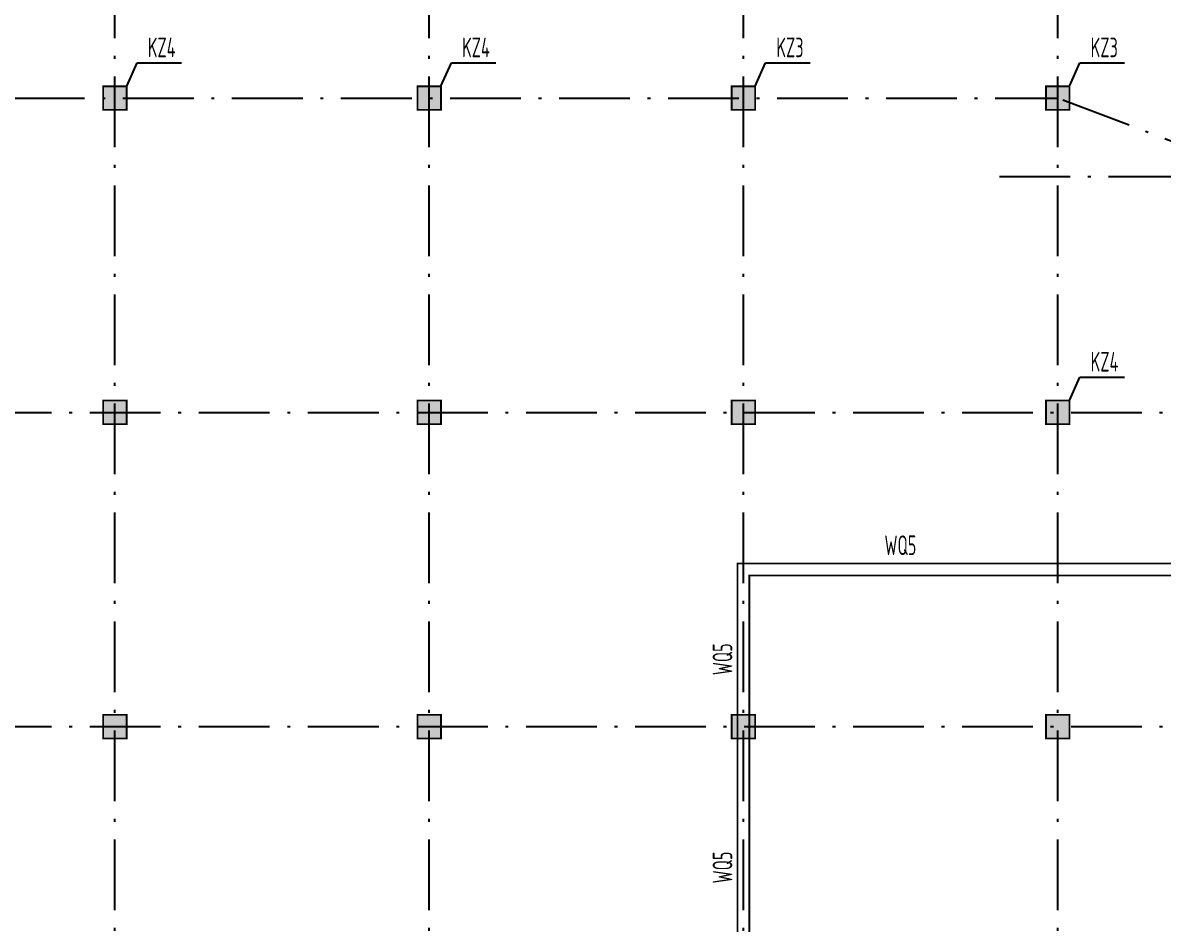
# Model space of a CAD drawing. Extents: x 2468086 to 6957054, y -3413633 to -667223.
# Drawn here: x 5071426 to 5100455, y -1177297 to -1154352 of the extents above; entities that cross this region are included whole.
import ezdxf

# ---------------------------------------------------------------- set-up
doc = ezdxf.new("R2010")
doc.units = 0
doc.header["$LTSCALE"] = 100
doc.header["$MEASUREMENT"] = 0
doc.linetypes.add('2', pattern=[18.5, 12, -3, 0.5, -3])
doc.layers.get('0').update_dxf_attribs({"linetype": 'CONTINUOUS'})
for name, color, linetype in [('墙__实线', 3, 'CONTINUOUS'), ('柱', 2, 'CONTINUOUS'), ('柱填充', 43, 'CONTINUOUS'), ('柱编号', 211, 'CONTINUOUS'), ('轴线__点划线', 252, '2')]:
    doc.layers.add(name, color=color, linetype=linetype)
doc.styles.add('GB', font='gbxwxt.shx', dxfattribs={"width": 0.7, "height": 500, "bigfont": 'gbhzfs.shx'})

msp = doc.modelspace()

# ---------------------------------------------------------------- hatches: boundary and pattern name
at = {"layer": '柱填充'}
for points in [[(5073470.8, -1155967.8), (5073470.8, -1156567.8), (5074070.8, -1156567.8), (5074070.8, -1155967.8)], [(5081470.8, -1155967.8), (5081470.8, -1156567.8), (5082070.8, -1156567.8), (5082070.8, -1155967.8)], [(5089470.8, -1155967.8), (5089470.8, -1156567.8), (5090070.8, -1156567.8), (5090070.8, -1155967.8)], [(5097470.8, -1155967.8), (5097470.8, -1156567.8), (5098070.8, -1156567.8), (5098070.8, -1155967.8)], [(5073470.8, -1163967.8), (5073470.8, -1164567.8), (5074070.8, -1164567.8), (5074070.8, -1163967.8)], [(5081470.8, -1163967.8), (5081470.8, -1164567.8), (5082070.8, -1164567.8), (5082070.8, -1163967.8)], [(5089470.8, -1163967.8), (5089470.8, -1164567.8), (5090070.8, -1164567.8), (5090070.8, -1163967.8)], [(5097470.8, -1163967.8), (5097470.8, -1164567.8), (5098070.8, -1164567.8), (5098070.8, -1163967.8)], [(5073470.8, -1171967.8), (5073470.8, -1172567.8), (5074070.8, -1172567.8), (5074070.8, -1171967.8)], [(5081470.8, -1171967.8), (5081470.8, -1172567.8), (5082070.8, -1172567.8), (5082070.8, -1171967.8)], [(5089470.8, -1171967.8), (5089470.8, -1172567.8), (5090070.8, -1172567.8), (5090070.8, -1171967.8)], [(5097470.8, -1171967.8), (5097470.8, -1172567.8), (5098070.8, -1172567.8), (5098070.8, -1171967.8)]]:
    msp.add_hatch(color=256, dxfattribs=at).paths.add_polyline_path(points)

# ---------------------------------------------------------------- linework, layer by layer
at = {"layer": '墙__实线', "color": 94, "const_width": 45}
msp.add_lwpolyline([(5089620.8, -1178917.8), (5089620.8, -1168117.8), (5104620.8, -1168117.8)], dxfattribs=at)
at = {"layer": '墙__实线', "color": 94, "const_width": 45, "elevation": 0}
msp.add_lwpolyline([(5089920.8, -1178917.8), (5089920.8, -1168417.8), (5104620.8, -1168417.8)], dxfattribs=at)
at = {"layer": '柱', "const_width": 45}
for points in [[(5073470.8, -1155967.8), (5073470.8, -1156567.8), (5074070.8, -1156567.8), (5074070.8, -1155967.8), (5073470.8, -1155967.8)], [(5081470.8, -1155967.8), (5081470.8, -1156567.8), (5082070.8, -1156567.8), (5082070.8, -1155967.8), (5081470.8, -1155967.8)], [(5089470.8, -1155967.8), (5089470.8, -1156567.8), (5090070.8, -1156567.8), (5090070.8, -1155967.8), (5089470.8, -1155967.8)], [(5097470.8, -1155967.8), (5097470.8, -1156567.8), (5098070.8, -1156567.8), (5098070.8, -1155967.8), (5097470.8, -1155967.8)], [(5073470.8, -1163967.8), (5073470.8, -1164567.8), (5074070.8, -1164567.8), (5074070.8, -1163967.8), (5073470.8, -1163967.8)], [(5081470.8, -1163967.8), (5081470.8, -1164567.8), (5082070.8, -1164567.8), (5082070.8, -1163967.8), (5081470.8, -1163967.8)], [(5089470.8, -1163967.8), (5089470.8, -1164567.8), (5090070.8, -1164567.8), (5090070.8, -1163967.8), (5089470.8, -1163967.8)], [(5097470.8, -1163967.8), (5097470.8, -1164567.8), (5098070.8, -1164567.8), (5098070.8, -1163967.8), (5097470.8, -1163967.8)], [(5073470.8, -1171967.8), (5073470.8, -1172567.8), (5074070.8, -1172567.8), (5074070.8, -1171967.8), (5073470.8, -1171967.8)], [(5081470.8, -1171967.8), (5081470.8, -1172567.8), (5082070.8, -1172567.8), (5082070.8, -1171967.8), (5081470.8, -1171967.8)], [(5089470.8, -1171967.8), (5089470.8, -1172567.8), (5090070.8, -1172567.8), (5090070.8, -1171967.8), (5089470.8, -1171967.8)], [(5097470.8, -1171967.8), (5097470.8, -1172567.8), (5098070.8, -1172567.8), (5098070.8, -1171967.8), (5097470.8, -1171967.8)]]:
    msp.add_lwpolyline(points, dxfattribs=at)
at = {"layer": '柱编号'}
for p, q in [((5074070.8, -1155967.8), (5074334.9, -1155371.6)), ((5074334.9, -1155371.6), (5075467.1, -1155371.6)), ((5082070.8, -1155967.8), (5082334.9, -1155371.6)), ((5082334.9, -1155371.6), (5083467.1, -1155371.6)), ((5090070.8, -1155967.8), (5090334.9, -1155371.6)), ((5090334.9, -1155371.6), (5091467.1, -1155371.6)), ((5098070.8, -1155967.8), (5098334.9, -1155371.6)), ((5098334.9, -1155371.6), (5099467.1, -1155371.6)), ((5098070.8, -1163967.8), (5098334.9, -1163371.6)), ((5098334.9, -1163371.6), (5099467.1, -1163371.6))]:
    msp.add_line(p, q, dxfattribs=at)
at = {"layer": '轴线__点划线', "ltscale": 1.5}
for p, q in [((5097770.8, -1179717.9), (5097770.8, -1100139.4)), ((5073770.8, -1179717.9), (5073770.8, -1131267.8)), ((5081770.8, -1179717.9), (5081770.8, -1131267.8)), ((5089770.8, -1179717.9), (5089770.8, -1131267.8)), ((4921350.9, -1156267.8), (5097770.8, -1156267.8)), ((5104770.8, -1158940.5), (5097770.8, -1156267.8)), ((5096285.1, -1158267.8), (5210016.5, -1158267.8)), ((4923285.1, -1164267.8), (5210016.5, -1164267.8)), ((4923285.1, -1172267.8), (5210016.5, -1172267.8))]:
    msp.add_line(p, q, dxfattribs=at)

# ---------------------------------------------------------------- texts
at = {"style": 'GB', "width": 0.7}
msp.add_text('WQ5', height=500, dxfattribs=at).set_placement((5093360.3, -1167900.7))
for p in [(5089487.1, -1170958.1), (5089487.1, -1176258.5)]:
    msp.add_text('WQ5', height=500, rotation=90, dxfattribs=at).set_placement(p)
at = {"layer": '柱编号', "style": 'GB', "width": 0.7}
for s, p in [('KZ4', (5074608.1, -1155228.3)), ('KZ4', (5082608.1, -1155228.3)), ('KZ3', (5090608.1, -1155228.3)), ('KZ3', (5098608.1, -1155228.3)), ('KZ4', (5098608.1, -1163228.3))]:
    msp.add_text(s, height=500, dxfattribs=at).set_placement(p)

doc.saveas('drawing.dxf')
